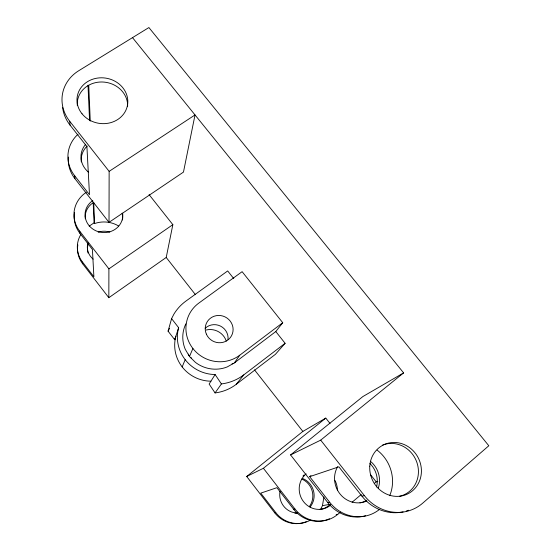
<?xml version="1.0" encoding="UTF-8"?>
<svg xmlns="http://www.w3.org/2000/svg" width="551" height="551" viewBox="0 0 551 551"><rect width="100%" height="100%" fill="white"/><g stroke="black" fill="none" stroke-linecap="round" stroke-linejoin="round"><path stroke-width="0.83" d="M149.08 194.606L172.849 224.663L166.223 257.469L108.836 297.705L108.905 268.86L79.709 231.179A29.912 27.832 6.7 0 1 86.314 192.278M109.139 171.361L195.02 114.939L183.469 172.098L109.015 222.342L109.139 171.361L69.701 121.261A40.375 36.194 9.7 0 1 78.745 70.721L148.901 27.55L488.813 445.752L422.672 503.18A43.302 40.306 63.2 0 1 364.411 495.659L361.924 496.134L338.865 466.821L309.676 476.656L329.684 502.278A37.44 35.25 65.7 0 0 379.653 509.282M320.62 509.248L322.452 505.666L323.94 496.906M175.666 336.888A35.326 34.327 26.9 0 0 174.736 339.74L168.076 331.165L171.588 318.636L173.923 314.111A47.166 45.65 27.1 0 1 185.99 301.032L227.68 270.94L233.776 278.62M174.736 339.74L178.648 327.7L171.588 318.636M182.167 366.911L185.177 359.672M282.739 322.721L239.74 355.223A33.349 32.172 27.2 0 1 193.002 348.625A33.349 32.172 27.2 0 1 198.821 303.098L242.116 271.671L282.739 322.721L275.789 331.55L234.416 362.875L227.274 366.911A32.006 30.973 27.1 0 1 195.447 362.4L189.475 356.483L192.919 348.514M168.076 331.165L169.55 328.306M178.648 327.7A37.399 36.187 27.1 0 0 215.117 374.535L209.139 384.047L215.062 392.925A44.555 43.295 26.9 0 0 236.248 384.309L275.397 354.341L285.108 343.294L275.789 331.55M239.74 355.223L234.416 362.875A5.069 4.925 34.3 0 0 235.332 361.973M215.062 392.925L221.406 383.93A47.166 45.65 27.1 0 0 243.804 374.859L285.108 343.294M236.248 384.309L243.804 374.859M336.144 514.551L337.763 514.338L340.366 512.134M352.103 502.23L361.222 494.522M374.26 483.516L376.216 481.863L377.862 481.478M309.676 476.656L310.991 475.575M365.554 515.736A37.124 34.975 65.9 0 1 327.824 502.636L290.584 454.926L320.703 440.132L403.614 372.889L132.509 37.64M290.584 454.926L362.868 396.562L403.614 372.889M306.301 521.673A28.17 26.965 72.2 0 1 274.68 512.767L246.703 476.484L302.857 431.426L325.793 418.099L330.042 423.471M246.703 476.484L263.406 468.274L325.793 418.099M108.905 268.86L172.849 224.663M89.152 226.151L94.069 222.852L93.167 202.458M274.68 512.767L275.748 512.561A28.349 27.13 72.1 0 0 310.406 520.137M275.748 512.561L260.761 493.131L276.926 487.683L293.566 509.165L294.888 508.91A31.572 30.05 69.4 0 0 337.763 514.338M327.824 502.636L329.684 502.278M322.452 505.666L329.973 504.303M370.375 474.48L376.216 481.863M320.703 440.132L364.411 495.659M62.607 107.328A40.003 35.911 9.6 0 0 70.053 125.132L86.913 146.559L89.489 194.723L74.66 175.735A35.188 32.137 8.5 0 1 78.056 134.203M166.223 257.469L195.467 294.695M254.479 369.831L302.857 431.426M68.352 157.056A34.906 31.917 8.4 0 0 74.929 178.676L109.015 222.342M94.069 222.852L94.607 223.548A26.971 25.346 5.3 0 1 118.541 225.951M263.406 468.274L294.888 508.91M74.557 212.507A29.706 27.66 6.6 0 0 79.902 233.307L92.423 249.472L93.89 276.802L82.519 262.062A26.971 25.346 5.3 0 1 80.859 234.506M77.843 244.878A26.806 25.208 5.2 0 0 82.678 263.791L108.836 297.705M215.117 374.535L221.406 383.93M189.475 356.483L185.253 349.286A32.006 30.973 27.1 0 1 185.866 323.85M69.701 121.261L70.053 125.132M74.66 175.735L74.929 178.676M79.709 231.179L79.902 233.307M82.519 262.062L82.678 263.791M88.008 85.212L89.544 120.194M88.739 85.329L90.261 121.096M93.711 202.348L94.607 223.548M205.172 328.306A13.479 13.038 27.1 0 1 220.496 326.096A13.479 13.038 27.1 0 1 227.997 339.65M191.569 358.081A5.097 4.966 22.8 0 1 190.419 357.413M188.807 355.34A5.097 4.966 22.8 0 1 188.463 354.079M233.293 363.515A5.069 4.925 34.3 0 1 232.033 363.832M81.307 161.932A22.047 20.153 8.4 0 1 87.168 146.098M369.914 463.467A23.445 22.088 65.9 0 1 376.533 487.001M366.835 500.205A23.445 22.088 65.9 0 1 359.886 502.863M377.118 450.119A37.44 35.25 65.7 0 1 389.715 495.721M408.587 510.219A42.882 39.947 63.3 0 1 406.273 511.025M403.112 511.858A42.882 39.947 63.3 0 1 361.924 496.134M382.504 445.112A27.082 25.229 63.3 0 1 416.983 462.709A27.082 25.229 63.3 0 1 399.454 496.293M77.305 105.468A25.263 22.681 9.6 0 1 101.997 81.989A25.263 22.681 9.6 0 1 127.632 106.274M88.642 172.298A22.226 20.297 8.5 0 1 85.405 144.631M122.666 213.244A18.892 17.577 6.7 0 1 109.263 231.943A18.892 17.577 6.7 0 1 86.996 222.508A18.892 17.577 6.7 0 1 92.802 200.592M88.036 253.019A16.929 15.917 5.2 0 1 88.263 243.948M93.14 259.149A17.033 16.007 5.3 0 1 87.891 242.922M98.202 232.212A17.033 16.007 5.3 0 1 109.801 232.102M85.309 218.781A18.762 17.467 6.6 0 1 92.905 202.906M122.129 213.216A18.762 17.467 6.6 0 1 122.494 220.014M366.794 501.004A23.645 22.26 65.7 0 1 340.442 494.481A23.645 22.26 65.7 0 1 337.701 466.601M370.389 461.263A23.645 22.26 65.7 0 1 378.282 488.158M329.512 518.746A31.352 29.85 69.5 0 1 293.566 509.165M302.967 476.057A19.802 18.851 69.5 0 1 304.152 474.893M330.242 504.31A19.802 18.851 69.5 0 1 320.09 509.448M297.099 513.16A17.79 17.033 72.2 0 1 294.84 513.133M301.769 479.046A17.79 17.033 72.2 0 1 309.696 506.073M297.547 512.988A17.901 17.136 72 0 1 280.025 491.34M302.988 478.633A17.901 17.136 72 0 1 310.061 507.03M330.593 505.15A19.939 18.982 69.3 0 1 303.608 501.747A19.939 18.982 69.3 0 1 306.163 473.867M334.967 480.472A19.939 18.982 69.3 0 1 337.398 490.204M206.177 330.008A16.675 16.186 27 0 1 226.303 341.097M210.93 381.189A35.946 34.885 27 0 1 175.914 336.124M206.377 334.154A14.044 13.548 27.2 0 0 230.359 337.556A14.044 13.548 27.2 0 0 220.765 315.592A14.044 13.548 27.2 0 0 206.377 334.154M82.037 113.795A25.498 22.86 9.7 0 0 125.766 110.524A25.498 22.86 9.7 0 0 99.38 77.87A25.498 22.86 9.7 0 0 82.037 113.795M369.776 466.167A27.343 25.456 63.2 0 0 407.065 494.226A27.343 25.456 63.2 0 0 409.882 447.853A27.343 25.456 63.2 0 0 369.776 466.167"/></g></svg>
